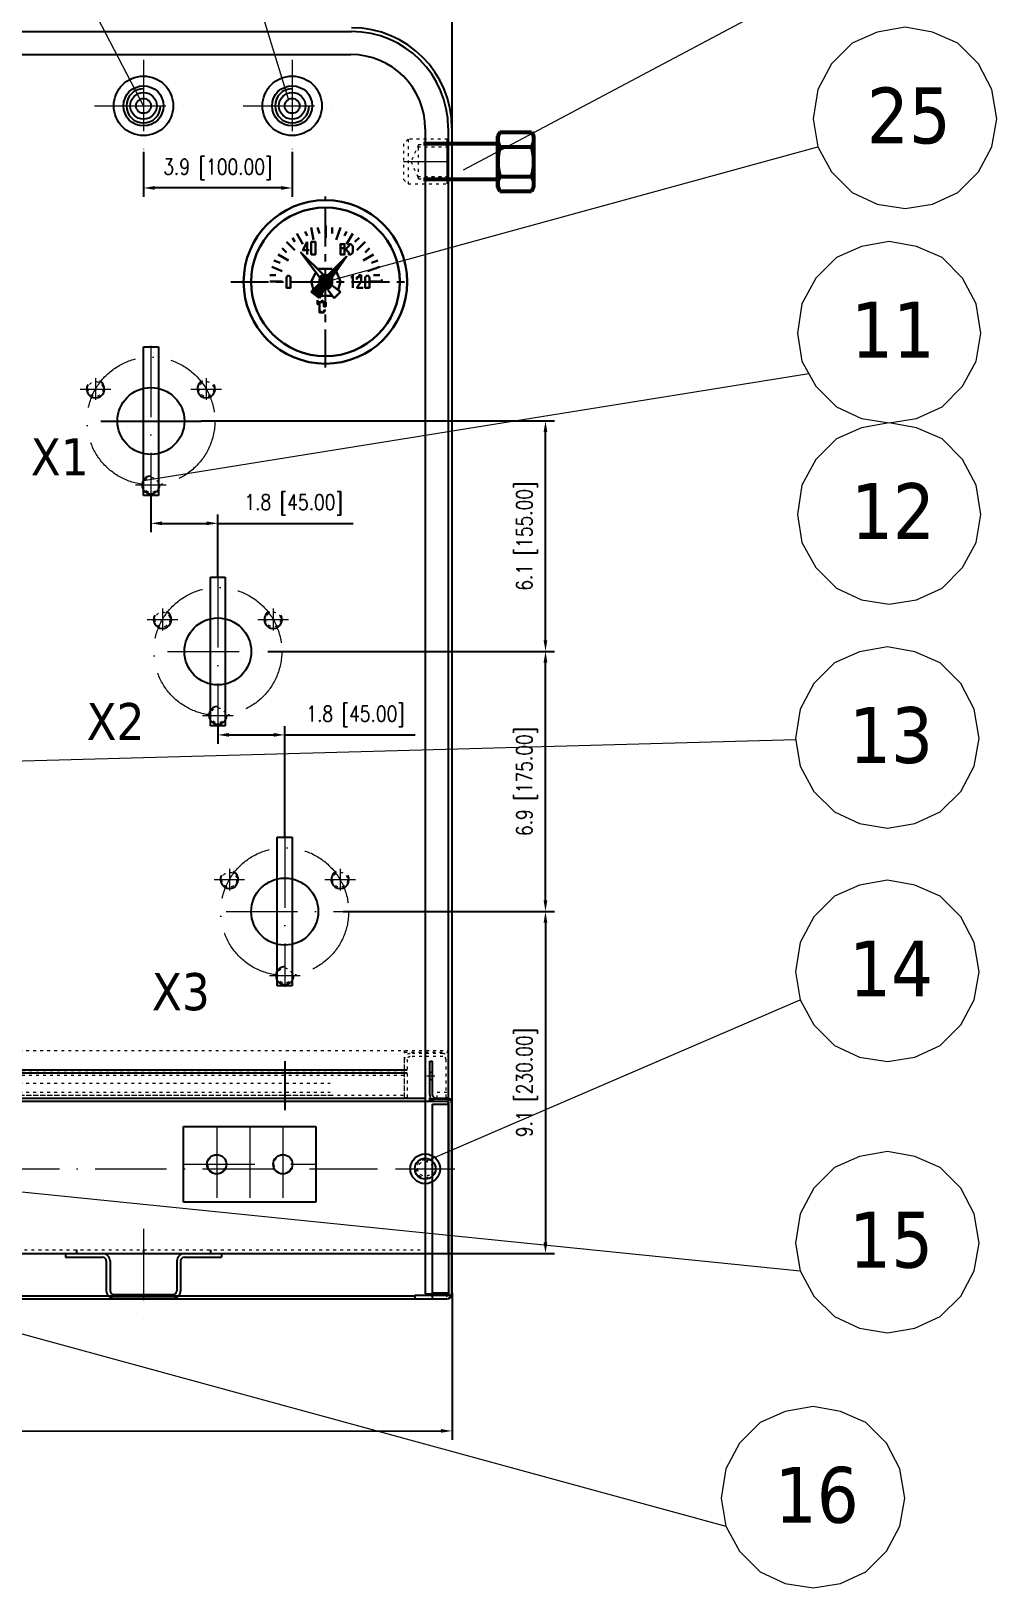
# Model space of a CAD drawing. Header units: millimetres. Extents: x 8127 to 36426, y -6229 to 13228.
# Drawn here: x 30329 to 30978, y 10616 to 11664 of the extents above; entities that cross this region are included whole.
import ezdxf

# ---------------------------------------------------------------- set-up
doc = ezdxf.new("R2010")
doc.units = ezdxf.units.MM
doc.header["$LTSCALE"] = 4
for name, pattern in [('ACAD_ISO03W100', [1.18, 0.47, -0.71]), ('ACAD_ISO10W100', [18, 12, -3, 0, -3]), ('CENTERX2', [101.6, 63.5, -12.7, 12.7, -12.7])]:
    doc.linetypes.add(name, pattern=pattern)
doc.layers.add('1', color=12, linetype='Continuous')
for name, color, linetype, lineweight in [('标注、文本', 3, 'Continuous', 25), ('粗实线', 4, 'Continuous', 53), ('铁心', 3, 'Continuous', 0)]:
    doc.layers.add(name, color=color, linetype=linetype, lineweight=lineweight)
doc.styles.add('Tahoma$001', font='tahoma.ttf', dxfattribs={"height": 2.159784})
doc.styles.add('TH_GBDIM', font='romans.shx', dxfattribs={"width": 0.8, "bigfont": 'gbcbig.shx'})
doc.dimstyles.new('TH_GBDIM1', dxfattribs={"dimscale": 3, "dimtxt": 3.5, "dimasz": 2.5, "dimexe": 2, "dimexo": 0, "dimgap": 1.5, "dimtad": 1, "dimdec": 1, "dimlfac": 0.03937, "dimzin": 0, "dimdsep": 46, "dimtxsty": 'TH_GBDIM', "dimcen": 2.5, "dimclrd": 3, "dimclre": 256, "dimclrt": 2, "dimadec": 0, "dimazin": 0, "dimtfac": 0.714286, "dimtdec": 1, "dimtmove": 0, "dimatfit": 3, "dimfxl": 1, "dimtzin": 0, "dimlwd": -1, "dimlwe": -1, "dimarcsym": 0})

# ---------------------------------------------------------------- blocks, each defined once
blk = doc.blocks.new('*D199')
at = {"layer": 'Defpoints', "color": 0, "transparency": 16777216}
for p in [(30611.8, 11714.9), (30611.8, 11598.3), (29646.8, 11438.3)]:
    blk.add_point(p, dxfattribs=at)
at = {"layer": '标注、文本', "transparency": 16777216}
for p, q in [((29646.8, 11438.3), (29646.8, 11720.9)), ((30611.8, 11598.3), (30611.8, 11720.9))]:
    blk.add_line(p, q, dxfattribs=at)
at = {"layer": '标注、文本', "color": 3, "transparency": 16777216}
blk.add_line((29654.3, 11714.9), (30604.3, 11714.9), dxfattribs=at)
for points in [[(29654.3, 11716.2), (29654.3, 11713.7), (29646.8, 11714.9)], [(30604.3, 11716.2), (30604.3, 11713.7), (30611.8, 11714.9)]]:
    blk.add_solid(points, dxfattribs=at)
at = {"layer": '标注、文本', "color": 2, "transparency": 16777216, "insert": (30129.3, 11727.4), "char_height": 10.5, "attachment_point": 5, "style": 'TH_GBDIM'}
blk.add_mtext('38.0 [965.00]', dxfattribs=at)
blk = doc.blocks.new('*D206')
at = {"layer": 'Defpoints', "color": 0, "transparency": 16777216}
for p in [(30404.3, 11582.3), (30504.3, 11582.3), (30404.3, 11558)]:
    blk.add_point(p, dxfattribs=at)
at = {"layer": '标注、文本', "transparency": 16777216}
for p, q in [((30404.3, 11582.3), (30404.3, 11552)), ((30504.3, 11582.3), (30504.3, 11552))]:
    blk.add_line(p, q, dxfattribs=at)
at = {"layer": '标注、文本', "color": 3, "transparency": 16777216}
blk.add_line((30496.8, 11558), (30411.8, 11558), dxfattribs=at)
for points in [[(30411.8, 11559.3), (30411.8, 11556.8), (30404.3, 11558)], [(30496.8, 11559.3), (30496.8, 11556.8), (30504.3, 11558)]]:
    blk.add_solid(points, dxfattribs=at)
at = {"layer": '标注、文本', "color": 2, "transparency": 16777216, "insert": (30454.3, 11570.5), "char_height": 10.5, "attachment_point": 5, "style": 'TH_GBDIM'}
blk.add_mtext('3.9 [100.00]', dxfattribs=at)
blk = doc.blocks.new('*D207')
at = {"layer": 'Defpoints', "color": 0, "transparency": 16777216}
for p in [(30454.3, 11195.6), (30499.3, 11190.1), (30499.3, 11121.9)]:
    blk.add_point(p, dxfattribs=at)
at = {"layer": '标注、文本', "transparency": 16777216}
for p, q in [((30454.3, 11195.6), (30454.3, 11184.1)), ((30499.3, 11121.9), (30499.3, 11196.1))]:
    blk.add_line(p, q, dxfattribs=at)
at = {"layer": '标注、文本', "color": 3, "transparency": 16777216}
for p, q in [((30461.8, 11190.1), (30491.8, 11190.1)), ((30499.3, 11190.1), (30587, 11190.1))]:
    blk.add_line(p, q, dxfattribs=at)
for points in [[(30461.8, 11191.4), (30461.8, 11188.9), (30454.3, 11190.1)], [(30491.8, 11191.4), (30491.8, 11188.9), (30499.3, 11190.1)]]:
    blk.add_solid(points, dxfattribs=at)
at = {"layer": '标注、文本', "color": 2, "transparency": 16777216, "insert": (30546.9, 11202.6), "char_height": 10.5, "attachment_point": 5, "style": 'TH_GBDIM'}
blk.add_mtext('1.8 [45.00]', dxfattribs=at)
blk = doc.blocks.new('*D208')
at = {"layer": 'Defpoints', "color": 0, "transparency": 16777216}
for p in [(30538.6, 11071.3), (30538.6, 10841.3), (30674.7, 10841.3)]:
    blk.add_point(p, dxfattribs=at)
at = {"layer": '标注、文本', "transparency": 16777216}
for p, q in [((30538.6, 11071.3), (30680.7, 11071.3)), ((30538.6, 10841.3), (30680.7, 10841.3))]:
    blk.add_line(p, q, dxfattribs=at)
at = {"layer": '标注、文本', "color": 3, "transparency": 16777216}
blk.add_line((30674.7, 11063.8), (30674.7, 10848.8), dxfattribs=at)
for points in [[(30673.4, 11063.8), (30675.9, 11063.8), (30674.7, 11071.3)], [(30673.4, 10848.8), (30675.9, 10848.8), (30674.7, 10841.3)]]:
    blk.add_solid(points, dxfattribs=at)
at = {"layer": '标注、文本', "color": 2, "transparency": 16777216, "insert": (30662.2, 10956.3), "char_height": 10.5, "attachment_point": 5, "rotation": 90, "style": 'TH_GBDIM'}
blk.add_mtext('9.1 [230.00]', dxfattribs=at)
blk = doc.blocks.new('*D209')
at = {"layer": 'Defpoints', "color": 0, "transparency": 16777216}
for p in [(30488, 11246.3), (30674.7, 11246.3), (30538.6, 11071.3)]:
    blk.add_point(p, dxfattribs=at)
at = {"layer": '标注、文本', "transparency": 16777216}
for p, q in [((30488, 11246.3), (30680.7, 11246.3)), ((30538.6, 11071.3), (30680.7, 11071.3))]:
    blk.add_line(p, q, dxfattribs=at)
at = {"layer": '标注、文本', "color": 3, "transparency": 16777216}
blk.add_line((30674.7, 11078.8), (30674.7, 11238.8), dxfattribs=at)
for points in [[(30673.4, 11238.8), (30675.9, 11238.8), (30674.7, 11246.3)], [(30673.4, 11078.8), (30675.9, 11078.8), (30674.7, 11071.3)]]:
    blk.add_solid(points, dxfattribs=at)
at = {"layer": '标注、文本', "color": 2, "transparency": 16777216, "insert": (30662.2, 11158.8), "char_height": 10.5, "attachment_point": 5, "rotation": 90, "style": 'TH_GBDIM'}
blk.add_mtext('6.9 [175.00]', dxfattribs=at)
blk = doc.blocks.new('*D210')
at = {"layer": 'Defpoints', "color": 0, "transparency": 16777216}
for p in [(30443, 11401.3), (30674.7, 11401.3), (30497.3, 11246.3)]:
    blk.add_point(p, dxfattribs=at)
at = {"layer": '标注、文本', "transparency": 16777216}
for p, q in [((30443, 11401.3), (30680.7, 11401.3)), ((30497.3, 11246.3), (30680.7, 11246.3))]:
    blk.add_line(p, q, dxfattribs=at)
at = {"layer": '标注、文本', "color": 3, "transparency": 16777216}
blk.add_line((30674.7, 11253.8), (30674.7, 11393.8), dxfattribs=at)
for points in [[(30673.4, 11393.8), (30675.9, 11393.8), (30674.7, 11401.3)], [(30673.4, 11253.8), (30675.9, 11253.8), (30674.7, 11246.3)]]:
    blk.add_solid(points, dxfattribs=at)
at = {"layer": '标注、文本', "color": 2, "transparency": 16777216, "insert": (30662.2, 11323.8), "char_height": 10.5, "attachment_point": 5, "rotation": 90, "style": 'TH_GBDIM'}
blk.add_mtext('6.1 [155.00]', dxfattribs=at)
blk = doc.blocks.new('*D216')
at = {"layer": 'Defpoints', "color": 0, "transparency": 16777216}
for p in [(30409.3, 11350.6), (30409.3, 11332.4), (30454.3, 11296.9)]:
    blk.add_point(p, dxfattribs=at)
at = {"layer": '标注、文本', "transparency": 16777216}
for p, q in [((30409.3, 11350.6), (30409.3, 11326.4)), ((30454.3, 11296.9), (30454.3, 11338.4))]:
    blk.add_line(p, q, dxfattribs=at)
at = {"layer": '标注、文本', "color": 3, "transparency": 16777216}
for p, q in [((30416.8, 11332.4), (30446.8, 11332.4)), ((30454.3, 11332.4), (30545.4, 11332.4))]:
    blk.add_line(p, q, dxfattribs=at)
for points in [[(30416.8, 11333.7), (30416.8, 11331.2), (30409.3, 11332.4)], [(30446.8, 11333.7), (30446.8, 11331.2), (30454.3, 11332.4)]]:
    blk.add_solid(points, dxfattribs=at)
at = {"layer": '标注、文本', "color": 2, "transparency": 16777216, "insert": (30505.3, 11344.9), "char_height": 10.5, "attachment_point": 5, "style": 'TH_GBDIM'}
blk.add_mtext('1.8 [45.00]', dxfattribs=at)
blk = doc.blocks.new('*D220')
at = {"layer": 'Defpoints', "color": 0, "transparency": 16777216}
for p in [(29646.8, 10814.3), (30611.8, 10814.8), (30611.8, 10721.9)]:
    blk.add_point(p, dxfattribs=at)
at = {"layer": '标注、文本', "transparency": 16777216}
for p, q in [((29646.8, 10814.3), (29646.8, 10715.4)), ((30611.8, 10814.8), (30611.8, 10715.9))]:
    blk.add_line(p, q, dxfattribs=at)
at = {"layer": '标注、文本', "color": 3, "transparency": 16777216}
blk.add_line((29654.3, 10721.4), (30604.3, 10721.9), dxfattribs=at)
for points in [[(29654.3, 10722.7), (29654.3, 10720.2), (29646.8, 10721.4)], [(30604.3, 10723.2), (30604.3, 10720.7), (30611.8, 10721.9)]]:
    blk.add_solid(points, dxfattribs=at)
at = {"layer": '标注、文本', "color": 2, "transparency": 16777216, "insert": (30129.3, 10734.2), "char_height": 10.5, "attachment_point": 5, "rotation": 0.0297, "style": 'TH_GBDIM'}
blk.add_mtext('38.0 [965.00]', dxfattribs=at)

msp = doc.modelspace()

# ---------------------------------------------------------------- hatches: boundary and pattern name
at = {"layer": '粗实线', "lineweight": 30}
h = msp.add_hatch(color=256, dxfattribs=at)
h.dxf.hatch_style = 2
h.paths.add_polyline_path([(30540.89, 11511.9), (30528.32, 11499.33), (30532.51, 11499.33)])
h = msp.add_hatch(color=256, dxfattribs=at)
h.dxf.hatch_style = 2
h.paths.add_polyline_path([(30524.13, 11499.33), (30522.73, 11497.93), (30531.11, 11497.93)])
h = msp.add_hatch(color=256, dxfattribs=at)
h.dxf.hatch_style = 2
h.paths.add_polyline_path([(30522.73, 11497.93), (30522.73, 11496.53), (30531.11, 11496.53)])
h = msp.add_hatch(color=256, dxfattribs=at)
h.dxf.hatch_style = 2
h.paths.add_polyline_path([(30522.73, 11497.93), (30531.11, 11497.93), (30531.11, 11496.53)])
h = msp.add_hatch(color=256, dxfattribs=at)
h.dxf.hatch_style = 2
h.paths.add_polyline_path([(30524.13, 11499.33), (30532.51, 11499.33), (30531.11, 11497.93)])
h = msp.add_hatch(color=256, dxfattribs=at)
h.dxf.hatch_style = 2
h.paths.add_polyline_path([(30518.54, 11489.55), (30517.14, 11488.15), (30525.52, 11488.15)])
h = msp.add_hatch(color=256, dxfattribs=at)
h.dxf.hatch_style = 2
h.paths.add_polyline_path([(30517.14, 11488.15), (30525.52, 11488.15), (30522.73, 11483.96)])
h = msp.add_hatch(color=256, dxfattribs=at)
h.dxf.hatch_style = 2
h.paths.add_polyline_path([(30519.94, 11490.94), (30518.54, 11489.55), (30525.52, 11489.55)])
h = msp.add_hatch(color=256, dxfattribs=at)
h.dxf.hatch_style = 2
h.paths.add_polyline_path([(30518.54, 11489.55), (30525.52, 11489.55), (30525.52, 11488.15)])
h = msp.add_hatch(color=256, dxfattribs=at)
h.dxf.hatch_style = 2
h.paths.add_polyline_path([(30522.73, 11493.74), (30519.94, 11490.94), (30529.72, 11490.94)])
h = msp.add_hatch(color=256, dxfattribs=at)
h.dxf.hatch_style = 2
h.paths.add_polyline_path([(30519.94, 11490.94), (30529.72, 11490.94), (30525.52, 11489.55)])
h = msp.add_hatch(color=256, dxfattribs=at)
h.dxf.hatch_style = 2
h.paths.add_polyline_path([(30522.73, 11496.53), (30522.73, 11493.74), (30531.11, 11493.74)])
h = msp.add_hatch(color=256, dxfattribs=at)
h.dxf.hatch_style = 2
h.paths.add_polyline_path([(30522.73, 11496.53), (30531.11, 11496.53), (30531.11, 11493.74)])
h = msp.add_hatch(color=256, dxfattribs=at)
h.dxf.hatch_style = 2
h.paths.add_polyline_path([(30522.73, 11493.74), (30531.11, 11493.74), (30529.72, 11490.94)])
h = msp.add_hatch(color=256, dxfattribs=at)
h.dxf.hatch_style = 2
h.paths.add_polyline_path([(30521.33, 11481.17), (30521.33, 11479.77), (30521.33, 11481.17), (30522.73, 11481.17)])
h = msp.add_hatch(color=256, dxfattribs=at)
h.dxf.hatch_style = 2
h.paths.add_polyline_path([(30524.13, 11482.56), (30524.13, 11481.17), (30522.73, 11481.17), (30522.73, 11479.77), (30522.73, 11478.37), (30522.73, 11476.97), (30522.73, 11475.58), (30522.73, 11474.18), (30524.13, 11474.18), (30525.52, 11474.18), (30524.13, 11474.18), (30522.73, 11475.58), (30522.73, 11476.97), (30522.73, 11478.37), (30522.73, 11479.77), (30522.73, 11481.17), (30524.13, 11481.17), (30525.52, 11481.17)])
h = msp.add_hatch(color=256, dxfattribs=at)
h.dxf.hatch_style = 2
h.paths.add_polyline_path([(30526.92, 11481.17), (30525.52, 11481.17), (30525.52, 11479.77), (30525.52, 11478.37), (30526.92, 11478.37)])
h = msp.add_hatch(color=256, dxfattribs=at)
h.dxf.hatch_style = 2
h.paths.add_polyline_path([(30526.92, 11475.58), (30525.52, 11475.58), (30525.52, 11474.18), (30524.13, 11474.18), (30525.52, 11474.18), (30525.52, 11475.58)])

# ---------------------------------------------------------------- linework, layer by layer
at = {"layer": '1', "color": 1, "linetype": 'CENTERX2', "lineweight": -3, "ltscale": 0.1}
for p, q in [((30526.63, 11437.33), (30526.63, 11552.31)), ((30462.99, 11494.82), (30584.63, 11494.82))]:
    msp.add_line(p, q, dxfattribs=at)
at = {"layer": '标注、文本', "color": 2, "linetype": 'ACAD_ISO03W100', "lineweight": 18}
for p, q in [((29714.27, 11663.25), (30544.27, 11663.25)), ((30582.27, 11590.75), (30579.27, 11587.75)), ((30579.27, 11587.75), (30579.27, 11563.75)), ((30608.77, 11590.75), (30582.27, 11590.75)), ((30582.27, 11590.75), (30582.27, 11560.75)), ((30589.27, 11587.25), (30584.27, 11575.75)), ((30588.62, 11585.75), (30609.27, 11585.75)), ((30589.27, 11564.25), (30589.27, 11587.25)), ((30589.27, 11587.25), (30609.27, 11587.25)), ((30584.27, 11575.75), (30589.27, 11564.25)), ((30579.27, 11563.75), (30582.27, 11560.75)), ((30582.27, 11560.75), (30608.77, 11560.75)), ((30588.62, 11565.75), (30609.27, 11565.75)), ((30589.27, 11564.25), (30609.27, 11564.25)), ((30609.27, 11495.75), (30609.27, 10814.25)), ((29678.77, 10977.75), (30609.27, 10977.75)), ((30579.77, 10947.75), (30579.77, 10977.75)), ((30579.77, 10976.75), (30609.77, 10976.75)), ((30605.73, 10975.75), (30583.73, 10975.75)), ((30579.73, 10945.75), (30579.73, 10971.75)), ((30581.73, 10971.75), (30581.73, 10945.75)), ((30605.73, 10973.75), (30583.73, 10973.75)), ((30607.73, 10971.75), (30607.73, 10945.75)), ((30609.73, 10945.75), (30609.73, 10971.75)), ((29661.77, 10963.25), (30581.73, 10963.25)), ((29661.77, 10961.25), (30581.73, 10961.25)), ((29678.77, 10955.75), (30529.77, 10955.75)), ((29656.77, 10947.75), (30581.73, 10947.75)), ((29678.77, 10949.75), (30529.77, 10949.75)), ((29678.77, 10947.75), (30529.77, 10947.75)), ((30601.77, 10945.75), (30601.77, 10949.75)), ((30601.77, 10949.75), (30609.27, 10949.75)), ((29649.27, 10843.75), (30593.77, 10843.75))]:
    msp.add_line(p, q, dxfattribs=at)
at = {"layer": '标注、文本'}
for p, q in [((29714.27, 11663.25), (30544.27, 11663.25)), ((29714.77, 11647.75), (30543.77, 11647.75)), ((30593.77, 11597.75), (30593.77, 10814.25)), ((30609.27, 11598.25), (30609.27, 10841.25)), ((30611.77, 11598.25), (30611.77, 10814.25)), ((30608.77, 11590.75), (30609.27, 11590.25)), ((30608.77, 11560.75), (30608.77, 11590.75)), ((30609.27, 11561.25), (30609.27, 11590.25)), ((30609.27, 11561.25), (30608.77, 11560.75)), ((30404.27, 11351.25), (30404.27, 11451.25)), ((30404.27, 11451.25), (30414.27, 11451.25)), ((30414.27, 11451.25), (30414.27, 11351.25)), ((30375.52, 11401.25), (30443.02, 11401.25)), ((30414.27, 11351.25), (30404.27, 11351.25)), ((30449.27, 11196.25), (30449.27, 11296.25)), ((30449.27, 11296.25), (30459.27, 11296.25)), ((30459.27, 11296.25), (30459.27, 11196.25)), ((30459.27, 11196.25), (30449.27, 11196.25)), ((30494.27, 11021.25), (30494.27, 11121.25)), ((30494.27, 11121.25), (30504.27, 11121.25)), ((30504.27, 11121.25), (30504.27, 11021.25)), ((30504.27, 11021.25), (30494.27, 11021.25)), ((29661.77, 10964.75), (30581.73, 10964.75)), ((30499.27, 10970.63), (30499.27, 10937.67)), ((30596.77, 10970.75), (30598.77, 10970.75)), ((30596.77, 10947.75), (30596.77, 10970.75)), ((30598.77, 10947.75), (30598.77, 10970.75)), ((29661.77, 10962.75), (30581.73, 10962.75)), ((30596.77, 10963.25), (30598.77, 10963.25)), ((30596.77, 10958.25), (30598.77, 10958.25)), ((29656.77, 10945.75), (30593.77, 10945.75)), ((29661.77, 10945.75), (30593.77, 10945.75)), ((29661.77, 10943.75), (30607.77, 10943.75)), ((30581.73, 10945.75), (30579.73, 10945.75)), ((30596.77, 10943.75), (30596.77, 10945.75)), ((30596.77, 10945.25), (30611.77, 10945.25)), ((30600.77, 10945.75), (30607.77, 10945.75)), ((30600.77, 10943.75), (30607.77, 10943.75)), ((30609.73, 10945.75), (30607.73, 10945.75)), ((30598.77, 10814.75), (30598.77, 10941.75)), ((30598.77, 10941.75), (30609.77, 10941.75)), ((30609.77, 10814.75), (30609.77, 10941.75)), ((30611.77, 10814.75), (30611.77, 10941.75)), ((30431.25, 10926.77), (30520.25, 10926.77)), ((30431.25, 10875.77), (30431.25, 10926.77)), ((30520.25, 10926.77), (30520.25, 10875.77)), ((30520.25, 10875.77), (30431.25, 10875.77)), ((29649.27, 10841.25), (30593.77, 10841.25)), ((30351.77, 10841.25), (30376.77, 10841.25)), ((30351.77, 10841.25), (30351.77, 10838.75)), ((30351.77, 10838.75), (30376.77, 10838.75)), ((30359.27, 10843.75), (30359.27, 10841.25)), ((30404.27, 10843.75), (30404.27, 10841.25)), ((30431.77, 10841.25), (30456.77, 10841.25)), ((30431.77, 10838.75), (30456.77, 10838.75)), ((30449.27, 10843.75), (30449.27, 10841.25)), ((30456.77, 10841.25), (30456.77, 10838.75)), ((30379.27, 10836.25), (30379.27, 10816.25)), ((30381.77, 10836.25), (30381.77, 10816.25)), ((30426.77, 10836.25), (30426.77, 10816.25)), ((30429.27, 10836.25), (30429.27, 10816.25)), ((29650.77, 10812.75), (30586.77, 10812.75)), ((29650.77, 10810.75), (30586.77, 10810.75)), ((29671.77, 10810.75), (30536.77, 10810.75)), ((30384.27, 10813.75), (30424.27, 10813.75)), ((30384.27, 10811.25), (30424.27, 10811.25)), ((30586.77, 10813.25), (30608.27, 10813.25)), ((30586.77, 10813.25), (30586.77, 10810.75)), ((30586.77, 10813.25), (30611.62, 10813.25)), ((30586.77, 10810.75), (30608.27, 10810.75)), ((30586.77, 10810.75), (30608.27, 10810.75)), ((30593.77, 10814.25), (30609.27, 10814.25)), ((30598.77, 10814.75), (30609.77, 10814.75)), ((30598.77, 10810.75), (30598.77, 10812.75))]:
    msp.add_line(p, q, dxfattribs=at)
at = {"layer": '标注、文本', "color": 1, "linetype": 'ACAD_ISO10W100', "lineweight": 18}
for p, q in [((30404.27, 11644.23), (30404.27, 11582.28)), ((30404.27, 11644.23), (30404.27, 11582.28)), ((30504.27, 11644.23), (30504.27, 11582.28)), ((30504.27, 11644.23), (30504.27, 11582.28)), ((30371.38, 11613.25), (30437.15, 11613.25)), ((30471.38, 11613.25), (30537.15, 11613.25)), ((30471.38, 11613.25), (30537.15, 11613.25)), ((30579.27, 11575.75), (30609.27, 11575.75)), ((30579.27, 11575.75), (30609.27, 11575.75)), ((30579.27, 11575.75), (30609.27, 11575.75)), ((30409.27, 11451.88), (30409.27, 11350.63)), ((30372.03, 11430.05), (30372.03, 11415.45)), ((30446.51, 11430.05), (30446.51, 11415.45)), ((30361.75, 11422.75), (30382.31, 11422.75)), ((30436.22, 11422.75), (30456.79, 11422.75)), ((30375.52, 11401.25), (30443.02, 11401.25)), ((30409.27, 11365.55), (30409.27, 11350.95)), ((30398.99, 11358.25), (30419.55, 11358.25)), ((30454.27, 11296.88), (30454.27, 11195.63)), ((30406.75, 11267.75), (30427.31, 11267.75)), ((30417.03, 11275.05), (30417.03, 11260.45)), ((30481.22, 11267.75), (30501.79, 11267.75)), ((30491.51, 11275.05), (30491.51, 11260.45)), ((30420.52, 11246.25), (30488.02, 11246.25)), ((30443.99, 11203.25), (30464.55, 11203.25)), ((30499.27, 11121.88), (30499.27, 11020.63)), ((30462.03, 11100.05), (30462.03, 11085.45)), ((30536.51, 11100.05), (30536.51, 11085.45)), ((30451.75, 11092.75), (30472.31, 11092.75)), ((30526.22, 11092.75), (30546.79, 11092.75)), ((30459.89, 11071.25), (30538.64, 11071.25)), ((30488.99, 11028.25), (30509.55, 11028.25)), ((30594.86, 10960.75), (30600.18, 10960.75)), ((30453.5, 10926.77), (30453.5, 10875.77)), ((30475.75, 10926.77), (30475.75, 10875.77)), ((30498, 10926.77), (30498, 10875.77)), ((30593.77, 10878.25), (30593.77, 10918.25)), ((30431.25, 10901.27), (30520.25, 10901.27)), ((29650.77, 10898.25), (30561.77, 10898.25)), ((30573.77, 10898.25), (30613.77, 10898.25)), ((30404.27, 10857.88), (30404.27, 10795.66))]:
    msp.add_line(p, q, dxfattribs=at)
at = {"layer": '标注、文本'}
for centre, radius in [((30404.27, 11613.25), 20), ((30404.27, 11613.25), 13.5), ((30504.27, 11613.25), 20), ((30504.27, 11613.25), 13.5), ((30404.27, 11613.25), 9), ((30404.27, 11613.25), 5), ((30504.27, 11613.25), 9), ((30504.27, 11613.25), 5), ((30409.27, 11401.25), 22.5), ((30454.27, 11246.25), 22.5), ((30499.27, 11071.25), 22.5), ((30453.5, 10901.27), 6.5), ((30498, 10901.27), 6.5), ((30593.77, 10898.25), 10), ((30593.77, 10898.25), 7)]:
    msp.add_circle(centre, radius, dxfattribs=at)
at = {"layer": '标注、文本', "color": 4, "lineweight": 30}
for radius in [55, 50]:
    msp.add_circle((30526.63, 11494.82), radius, dxfattribs=at)
at = {"layer": '标注、文本', "color": 1, "linetype": 'ACAD_ISO10W100', "lineweight": 18}
for centre in [(30409.27, 11401.25), (30454.27, 11246.25), (30499.27, 11071.25)]:
    msp.add_circle(centre, 43, dxfattribs=at)
at = {"layer": '标注、文本', "color": 2, "linetype": 'ACAD_ISO03W100', "lineweight": 18}
for centre in [(30372.03, 11422.75), (30446.51, 11422.75), (30409.27, 11358.25), (30417.03, 11267.75), (30491.51, 11267.75), (30454.27, 11203.25), (30462.03, 11092.75), (30536.51, 11092.75), (30499.27, 11028.25), (30593.77, 10898.25)]:
    msp.add_circle(centre, 5, dxfattribs=at)
at = {"layer": '标注、文本'}
for centre, radius, start, end in [((30544.27, 11598.25), 67.5, 0, 90), ((30544.27, 11598.25), 65, 0, 90), ((30543.77, 11597.75), 50, 0, 90), ((30404.27, 11613.25), 11.5, 90, 0), ((30504.27, 11613.25), 11.5, 90, 0), ((30372.03, 11422.75), 6, 150, 64.00063), ((30446.51, 11422.75), 6, 115.99937, 30), ((30409.27, 11358.25), 6, 90, 4.00063), ((30417.03, 11267.75), 6, 150, 64.00063), ((30491.51, 11267.75), 6, 115.99937, 30), ((30454.27, 11203.25), 6, 90, 4.00063), ((30462.03, 11092.75), 6, 150, 64.00063), ((30536.51, 11092.75), 6, 115.99937, 30), ((30499.27, 11028.25), 6, 90, 4.00063), ((30600.77, 10947.75), 4, 180, 270), ((30600.77, 10947.75), 2, 180, 270), ((30607.77, 10941.75), 4, 0, 90), ((30607.77, 10941.75), 2, 0, 90), ((30376.77, 10836.25), 5, 0, 90), ((30376.77, 10836.25), 2.5, 0, 90), ((30431.77, 10836.25), 5, 90, 180), ((30431.77, 10836.25), 2.5, 90, 180), ((30384.27, 10816.25), 5, 180, 270), ((30384.27, 10816.25), 2.5, 180, 270), ((30424.27, 10816.25), 5, 270, 0), ((30424.27, 10816.25), 2.5, 270, 0), ((30607.77, 10814.75), 4, 270, 0), ((30607.77, 10814.75), 2, 270, 0), ((30608.27, 10814.25), 3.5, 270, 0), ((30608.27, 10814.25), 1, 270, 0)]:
    msp.add_arc(centre, radius, start, end, dxfattribs=at)
at = {"layer": '标注、文本', "color": 2, "linetype": 'ACAD_ISO03W100', "lineweight": 18}
for centre, radius, start, end in [((30544.27, 11598.25), 65, 0, 90), ((30583.73, 10971.75), 4, 90, 180), ((30605.73, 10971.75), 4, 0, 90), ((30583.73, 10971.75), 2, 90, 180), ((30605.73, 10971.75), 2, 0, 90), ((30453.5, 10901.27), 6, 90, 0), ((30498, 10901.27), 6, 90, 0), ((30593.77, 10898.25), 6, 90, 0)]:
    msp.add_arc(centre, radius, start, end, dxfattribs=at)
at = {"layer": '粗实线', "ltscale": 2}
for p, q in [((30644.05, 11595.6), (30642.52, 11592.94)), ((30642.52, 11592.94), (30642.52, 11558.56)), ((30642.52, 11558.56), (30642.52, 11592.94)), ((30644.05, 11595.6), (30665.38, 11595.6)), ((30665.38, 11595.6), (30666.92, 11592.94)), ((30666.92, 11558.56), (30666.92, 11592.94)), ((30642.52, 11587.75), (30592.52, 11587.75)), ((30642.52, 11587.75), (30642.52, 11563.75)), ((30644.05, 11585.68), (30665.38, 11585.68)), ((30642.52, 11563.75), (30592.52, 11563.75)), ((30644.05, 11565.83), (30665.38, 11565.83)), ((30644.05, 11555.9), (30642.52, 11558.56)), ((30644.05, 11555.9), (30665.38, 11555.9)), ((30665.38, 11555.9), (30666.92, 11558.56))]:
    msp.add_line(p, q, dxfattribs=at)
at = {"layer": '粗实线', "lineweight": 30}
for points in [[(30514.35, 11521.68), (30511.55, 11516.09), (30515.75, 11516.09)], [(30514.35, 11521.68), (30514.35, 11513.3)], [(30525.52, 11499.33), (30510.16, 11514.69), (30522.73, 11497.93)], [(30528.32, 11499.33), (30540.89, 11511.9), (30531.11, 11497.93)], [(30519.94, 11500.72), (30517.14, 11495.14), (30518.54, 11489.55)], [(30531.11, 11503.52), (30521.33, 11503.52)], [(30528.32, 11499.33), (30524.13, 11499.33), (30522.73, 11496.53), (30522.73, 11493.74)], [(30525.52, 11489.55), (30529.72, 11490.94), (30531.11, 11493.74), (30531.11, 11497.93)], [(30535.3, 11489.55), (30536.7, 11495.14), (30533.91, 11502.12)], [(30543.69, 11497.93), (30545.08, 11497.93), (30545.08, 11499.33), (30545.08, 11490.94)], [(30547.88, 11496.53), (30547.88, 11497.93), (30549.27, 11497.93), (30549.27, 11499.33), (30550.67, 11499.33), (30550.67, 11497.93), (30550.67, 11496.53), (30550.67, 11495.14), (30547.88, 11490.94), (30552.07, 11490.94)], [(30522.73, 11483.96), (30517.14, 11488.15)], [(30564.64, 11495.14), (30564.64, 11496.53)], [(30522.73, 11485.36), (30531.11, 11485.36)]]:
    msp.add_lwpolyline(points, dxfattribs=at)
for points in [[(30518.54, 11521.68), (30517.14, 11521.68), (30517.14, 11520.28), (30517.14, 11517.49), (30517.14, 11514.69), (30517.14, 11513.3), (30518.54, 11513.3), (30519.94, 11513.3), (30519.94, 11514.69), (30519.94, 11517.49), (30519.94, 11520.28), (30519.94, 11521.68)], [(30538.1, 11520.28), (30536.7, 11520.28), (30536.7, 11518.88), (30536.7, 11517.49), (30538.1, 11517.49), (30539.49, 11517.49), (30539.49, 11516.09), (30539.49, 11514.69), (30539.49, 11513.3), (30538.1, 11513.3), (30536.7, 11513.3), (30536.7, 11514.69), (30536.7, 11516.09), (30536.7, 11517.49), (30538.1, 11517.49), (30539.49, 11517.49), (30539.49, 11518.88), (30539.49, 11520.28)], [(30542.29, 11520.28), (30542.29, 11518.88), (30540.89, 11517.49), (30540.89, 11516.09), (30542.29, 11514.69), (30542.29, 11513.3), (30543.69, 11513.3), (30545.08, 11514.69), (30545.08, 11516.09), (30545.08, 11517.49), (30545.08, 11518.88), (30543.69, 11520.28)], [(30501.78, 11499.33), (30500.38, 11497.93), (30500.38, 11495.14), (30500.38, 11492.34), (30500.38, 11490.94), (30501.78, 11490.94), (30503.17, 11490.94), (30503.17, 11492.34), (30503.17, 11495.14), (30503.17, 11497.93)], [(30529.72, 11495.14), (30529.72, 11497.93), (30526.92, 11497.93), (30524.13, 11497.93), (30522.73, 11495.14), (30524.13, 11492.34), (30526.92, 11490.94), (30529.72, 11492.34)], [(30554.86, 11499.33), (30553.46, 11497.93), (30553.46, 11495.14), (30553.46, 11493.74), (30553.46, 11492.34), (30553.46, 11490.94), (30554.86, 11490.94), (30556.26, 11490.94), (30556.26, 11492.34), (30556.26, 11493.74), (30556.26, 11495.14), (30556.26, 11497.93)], [(30521.33, 11482.56), (30521.33, 11481.17), (30521.33, 11479.77), (30521.33, 11481.17)], [(30521.33, 11481.17), (30521.33, 11479.77), (30521.33, 11481.17), (30522.73, 11481.17)], [(30524.13, 11482.56), (30524.13, 11481.17), (30522.73, 11481.17), (30522.73, 11479.77), (30522.73, 11478.37), (30522.73, 11476.97), (30522.73, 11475.58), (30522.73, 11474.18), (30524.13, 11474.18), (30525.52, 11474.18), (30524.13, 11474.18), (30522.73, 11475.58), (30522.73, 11476.97), (30522.73, 11478.37), (30522.73, 11479.77), (30522.73, 11481.17), (30524.13, 11481.17), (30525.52, 11481.17)], [(30525.52, 11481.17), (30524.13, 11481.17)], [(30526.92, 11481.17), (30525.52, 11481.17), (30525.52, 11479.77), (30525.52, 11478.37), (30526.92, 11478.37)], [(30526.92, 11475.58), (30525.52, 11475.58), (30525.52, 11474.18), (30524.13, 11474.18), (30525.52, 11474.18), (30525.52, 11475.58)]]:
    msp.add_lwpolyline(points, close=True, dxfattribs=at)
at = {"layer": '粗实线', "ltscale": 2}
for centre, radius, start, end in [((30651.65, 11590.53), 9.14, 146.29544, 212.55875), ((30657.78, 11590.53), 9.14, 327.91444, 33.70456), ((30678.52, 11575.75), 36, 163.9966, 196.0034), ((30630.92, 11575.75), 36, 343.9966, 16.0034), ((30651.65, 11560.97), 9.14, 147.91444, 213.70456), ((30657.78, 11560.97), 9.14, 326.29544, 32.08556)]:
    msp.add_arc(centre, radius, start, end, dxfattribs=at)
at = {"layer": '粗实线', "lineweight": 30}
for points in [[(30517.14, 11531.46), (30517.14, 11531.46), (30518.54, 11523.08), (30518.54, 11523.08)], [(30521.33, 11531.46), (30521.33, 11531.46), (30522.73, 11527.27), (30522.73, 11527.27)], [(30526.92, 11532.85), (30526.92, 11532.85), (30526.92, 11524.47), (30526.92, 11524.47)], [(30531.11, 11531.46), (30531.11, 11531.46), (30531.11, 11527.27), (30531.11, 11527.27)], [(30536.7, 11531.46), (30536.7, 11531.46), (30533.91, 11523.08), (30533.91, 11523.08)], [(30500.38, 11521.68), (30500.38, 11521.68), (30505.97, 11516.09), (30505.97, 11516.09)], [(30504.57, 11524.47), (30504.57, 11524.47), (30505.97, 11521.68), (30505.97, 11521.68)], [(30507.36, 11527.27), (30507.36, 11527.27), (30511.55, 11520.28), (30511.55, 11520.28)], [(30512.95, 11528.66), (30512.95, 11528.66), (30514.35, 11525.87), (30514.35, 11525.87)], [(30540.89, 11528.66), (30540.89, 11528.66), (30539.49, 11525.87), (30539.49, 11525.87)], [(30545.08, 11527.27), (30545.08, 11527.27), (30540.89, 11520.28), (30540.89, 11520.28)], [(30549.27, 11524.47), (30549.27, 11524.47), (30546.48, 11521.68), (30546.48, 11521.68)], [(30553.46, 11521.68), (30553.46, 11521.68), (30547.88, 11516.09), (30547.88, 11516.09)], [(30492, 11509.11), (30492, 11509.11), (30496.19, 11507.71), (30496.19, 11507.71)], [(30494.79, 11513.3), (30494.79, 11513.3), (30501.78, 11509.11), (30501.78, 11509.11)], [(30497.58, 11517.49), (30497.58, 11517.49), (30500.38, 11514.69), (30500.38, 11514.69)], [(30559.05, 11513.3), (30559.05, 11513.3), (30552.07, 11509.11), (30552.07, 11509.11)], [(30556.26, 11517.49), (30556.26, 11517.49), (30553.46, 11514.69), (30553.46, 11514.69)], [(30561.85, 11509.11), (30561.85, 11509.11), (30557.66, 11507.71), (30557.66, 11507.71)], [(30489.2, 11499.33), (30489.2, 11499.33), (30493.39, 11499.33), (30493.39, 11499.33)], [(30490.6, 11504.91), (30490.6, 11504.91), (30497.58, 11502.12), (30497.58, 11502.12)], [(30563.24, 11504.91), (30563.24, 11504.91), (30554.86, 11502.12), (30554.86, 11502.12)], [(30563.24, 11499.33), (30563.24, 11499.33), (30559.05, 11499.33), (30559.05, 11499.33)], [(30489.2, 11495.14), (30489.2, 11495.14), (30496.19, 11495.14), (30496.19, 11495.14)], [(30489.2, 11495.14), (30489.2, 11495.14), (30497.58, 11495.14), (30497.58, 11495.14)], [(30522.73, 11493.74), (30522.73, 11493.74), (30517.14, 11488.15), (30517.14, 11488.15)], [(30525.52, 11489.55), (30525.52, 11489.55), (30522.73, 11483.96), (30522.73, 11483.96)], [(30528.32, 11489.55), (30528.32, 11489.55), (30532.51, 11483.96), (30532.51, 11483.96)], [(30531.11, 11492.34), (30531.11, 11492.34), (30536.7, 11488.15), (30536.7, 11488.15)], [(30536.7, 11488.15), (30536.7, 11488.15), (30532.51, 11483.96), (30532.51, 11483.96)], [(30564.64, 11495.14), (30564.64, 11495.14), (30556.26, 11495.14), (30556.26, 11495.14)], [(30564.64, 11495.14), (30564.64, 11495.14), (30557.66, 11495.14), (30557.66, 11495.14)]]:
    msp.add_open_spline(points, degree=3, dxfattribs=at)
at = {"layer": '铁心', "lineweight": 13}
for points in [[(30404.27, 11613.25), (30289.34, 11833.78), (30289.34, 11833.78)], [(30501.87, 11617.64), (30435.35, 11834.22), (30435.35, 11834.22)], [(30619.59, 11570.11), (30867.17, 11701.81), (30867.17, 11701.81)], [(30526.63, 11494.82), (30857.83, 11585.76), (30857.83, 11585.76)], [(30404.27, 11361.25), (30851.81, 11433.17), (30851.81, 11433.17)], [(30152.28, 11167.98), (30843.02, 11187.02), (30843.02, 11187.02)], [(30593.77, 10903.25), (30845.93, 11011.96), (30845.93, 11011.96)], [(30154.27, 10899.75), (30845.93, 10829.51), (30845.93, 10829.51)], [(30079.39, 10853.61), (30795.93, 10657.93), (30795.93, 10657.93)]]:
    msp.add_lwpolyline(points, dxfattribs=at)
for points in [[(30978.31, 11604.43), (30975, 11624.31), (30965.96, 11641.48), (30952.11, 11655.33), (30934.94, 11662.86), (30916.57, 11666.17), (30897.89, 11662.86), (30881.03, 11655.33), (30867.17, 11641.48), (30857.83, 11624.31), (30854.82, 11604.43), (30857.83, 11585.76), (30867.17, 11568.89), (30881.03, 11555.04), (30897.89, 11547.2), (30916.57, 11544.19), (30934.94, 11547.2), (30952.11, 11555.04), (30965.96, 11568.89), (30975, 11585.76)], [(30967.62, 11460.27), (30964.31, 11480.15), (30955.27, 11497.32), (30941.42, 11511.17), (30924.25, 11518.7), (30905.88, 11522.02), (30887.2, 11518.7), (30870.34, 11511.17), (30856.48, 11497.32), (30847.14, 11480.15), (30844.13, 11460.27), (30847.14, 11441.6), (30856.48, 11424.73), (30870.34, 11410.88), (30887.2, 11403.05), (30905.88, 11400.03), (30924.25, 11403.05), (30941.42, 11410.88), (30955.27, 11424.73), (30964.31, 11441.6)], [(30967.62, 11338.29), (30964.31, 11358.17), (30955.27, 11375.34), (30941.42, 11389.19), (30924.25, 11396.72), (30905.88, 11400.03), (30887.2, 11396.72), (30870.34, 11389.19), (30856.48, 11375.34), (30847.14, 11358.17), (30844.13, 11338.29), (30847.14, 11319.62), (30856.48, 11302.75), (30870.34, 11288.9), (30887.2, 11281.07), (30905.88, 11278.05), (30924.25, 11281.07), (30941.42, 11288.9), (30955.27, 11302.75), (30964.31, 11319.62)], [(30966.4, 11187.66), (30963.09, 11207.53), (30954.05, 11224.7), (30940.2, 11238.56), (30923.03, 11246.09), (30904.66, 11249.4), (30885.98, 11246.09), (30869.12, 11238.56), (30855.26, 11224.7), (30845.93, 11207.53), (30842.91, 11187.66), (30845.93, 11168.98), (30855.26, 11152.12), (30869.12, 11138.26), (30885.98, 11130.43), (30904.66, 11127.42), (30923.03, 11130.43), (30940.2, 11138.26), (30954.05, 11152.12), (30963.09, 11168.98)], [(30966.4, 11030.63), (30963.09, 11050.51), (30954.05, 11067.68), (30940.2, 11081.53), (30923.03, 11089.06), (30904.66, 11092.38), (30885.98, 11089.06), (30869.12, 11081.53), (30855.26, 11067.68), (30845.93, 11050.51), (30842.91, 11030.63), (30845.93, 11011.96), (30855.26, 10995.09), (30869.12, 10981.24), (30885.98, 10973.41), (30904.66, 10970.39), (30923.03, 10973.41), (30940.2, 10981.24), (30954.05, 10995.09), (30963.09, 11011.96)], [(30966.4, 10848.18), (30963.09, 10868.06), (30954.05, 10885.23), (30940.2, 10899.08), (30923.03, 10906.61), (30904.66, 10909.92), (30885.98, 10906.61), (30869.12, 10899.08), (30855.26, 10885.23), (30845.93, 10868.06), (30842.91, 10848.18), (30845.93, 10829.51), (30855.26, 10812.64), (30869.12, 10798.79), (30885.98, 10790.96), (30904.66, 10787.94), (30923.03, 10790.96), (30940.2, 10798.79), (30954.05, 10812.64), (30963.09, 10829.51)], [(30916.4, 10676.6), (30913.09, 10696.48), (30904.05, 10713.65), (30890.2, 10727.5), (30873.03, 10735.03), (30854.66, 10738.35), (30835.98, 10735.03), (30819.12, 10727.5), (30805.26, 10713.65), (30795.93, 10696.48), (30792.91, 10676.6), (30795.93, 10657.93), (30805.26, 10641.06), (30819.12, 10627.21), (30835.98, 10619.38), (30854.66, 10616.37), (30873.03, 10619.38), (30890.2, 10627.21), (30904.05, 10641.06), (30913.09, 10657.93)]]:
    msp.add_lwpolyline(points, close=True, dxfattribs=at)

# ---------------------------------------------------------------- texts
at = {"layer": '标注、文本', "lineweight": 13, "style": 'Tahoma$001'}
for s, p in [('X1', (30328.4, 11364.6)), ('X2', (30365.96, 11186.59)), ('X3', (30409.9, 11004.91))]:
    msp.add_text(s, height=25, dxfattribs=at).set_placement(p)
at = {"layer": '铁心', "lineweight": 13, "style": 'Tahoma$001'}
for s, p in [('25', (30890.89, 11588.01)), ('11', (30880.2, 11443.85)), ('12', (30880.2, 11321.87)), ('13', (30878.98, 11171.23)), ('14', (30878.98, 11014.21)), ('15', (30878.98, 10831.76)), ('16', (30828.98, 10660.18))]:
    msp.add_text(s, height=37.589, dxfattribs=at).set_placement(p)

# ---------------------------------------------------------------- dimensions: what is measured, and where the dimension line sits
at = {"layer": '标注、文本'}
for base, p1, p2, picture, middle in [((30611.77, 11714.91), (29646.77, 11438.25), (30611.77, 11598.25), '*D199', (30129.27, 11727.41)), ((30404.27, 11558.03), (30504.27, 11582.28), (30404.27, 11582.28), '*D206', (30454.27, 11570.53)), ((30499.27, 11190.14), (30454.27, 11195.63), (30499.27, 11121.88), '*D207', (30546.87, 11202.64))]:
    dim = msp.add_linear_dim(base=base, p1=p1, p2=p2, dimstyle='TH_GBDIM1', dxfattribs=at)
    dim.commit()
    dim.dimension.update_dxf_attribs({"geometry": picture, "text_midpoint": middle})
for base, p1, p2, picture, middle in [((30674.66, 11401.25), (30497.27, 11246.25), (30443.02, 11401.25), '*D210', (30662.16, 11323.75)), ((30674.66, 11246.25), (30538.64, 11071.25), (30488.02, 11246.25), '*D209', (30662.16, 11158.75)), ((30674.66, 10841.25), (30538.64, 11071.25), (30538.64, 10841.25), '*D208', (30662.16, 10956.25))]:
    dim = msp.add_linear_dim(base=base, p1=p1, p2=p2, angle=90, dimstyle='TH_GBDIM1', dxfattribs=at)
    dim.commit()
    dim.dimension.update_dxf_attribs({"geometry": picture, "text_midpoint": middle})
dim = msp.add_linear_dim(base=(30409.27, 11332.42), p1=(30454.27, 11296.88), p2=(30409.27, 11350.63), dimstyle='TH_GBDIM1', dxfattribs=at)
dim.commit()
dim.dimension.update_dxf_attribs({"geometry": '*D216', "text_midpoint": (30505.34, 11332.42), "dimtype": 160})
dim = msp.add_aligned_dim(p1=(29646.77, 10814.25), p2=(30611.77, 10814.75), distance=-92.82, dimstyle='TH_GBDIM1', dxfattribs=at)
dim.commit()
dim.dimension.update_dxf_attribs({"geometry": '*D220', "text_midpoint": (30129.31, 10734.18)})

doc.saveas('drawing.dxf')
